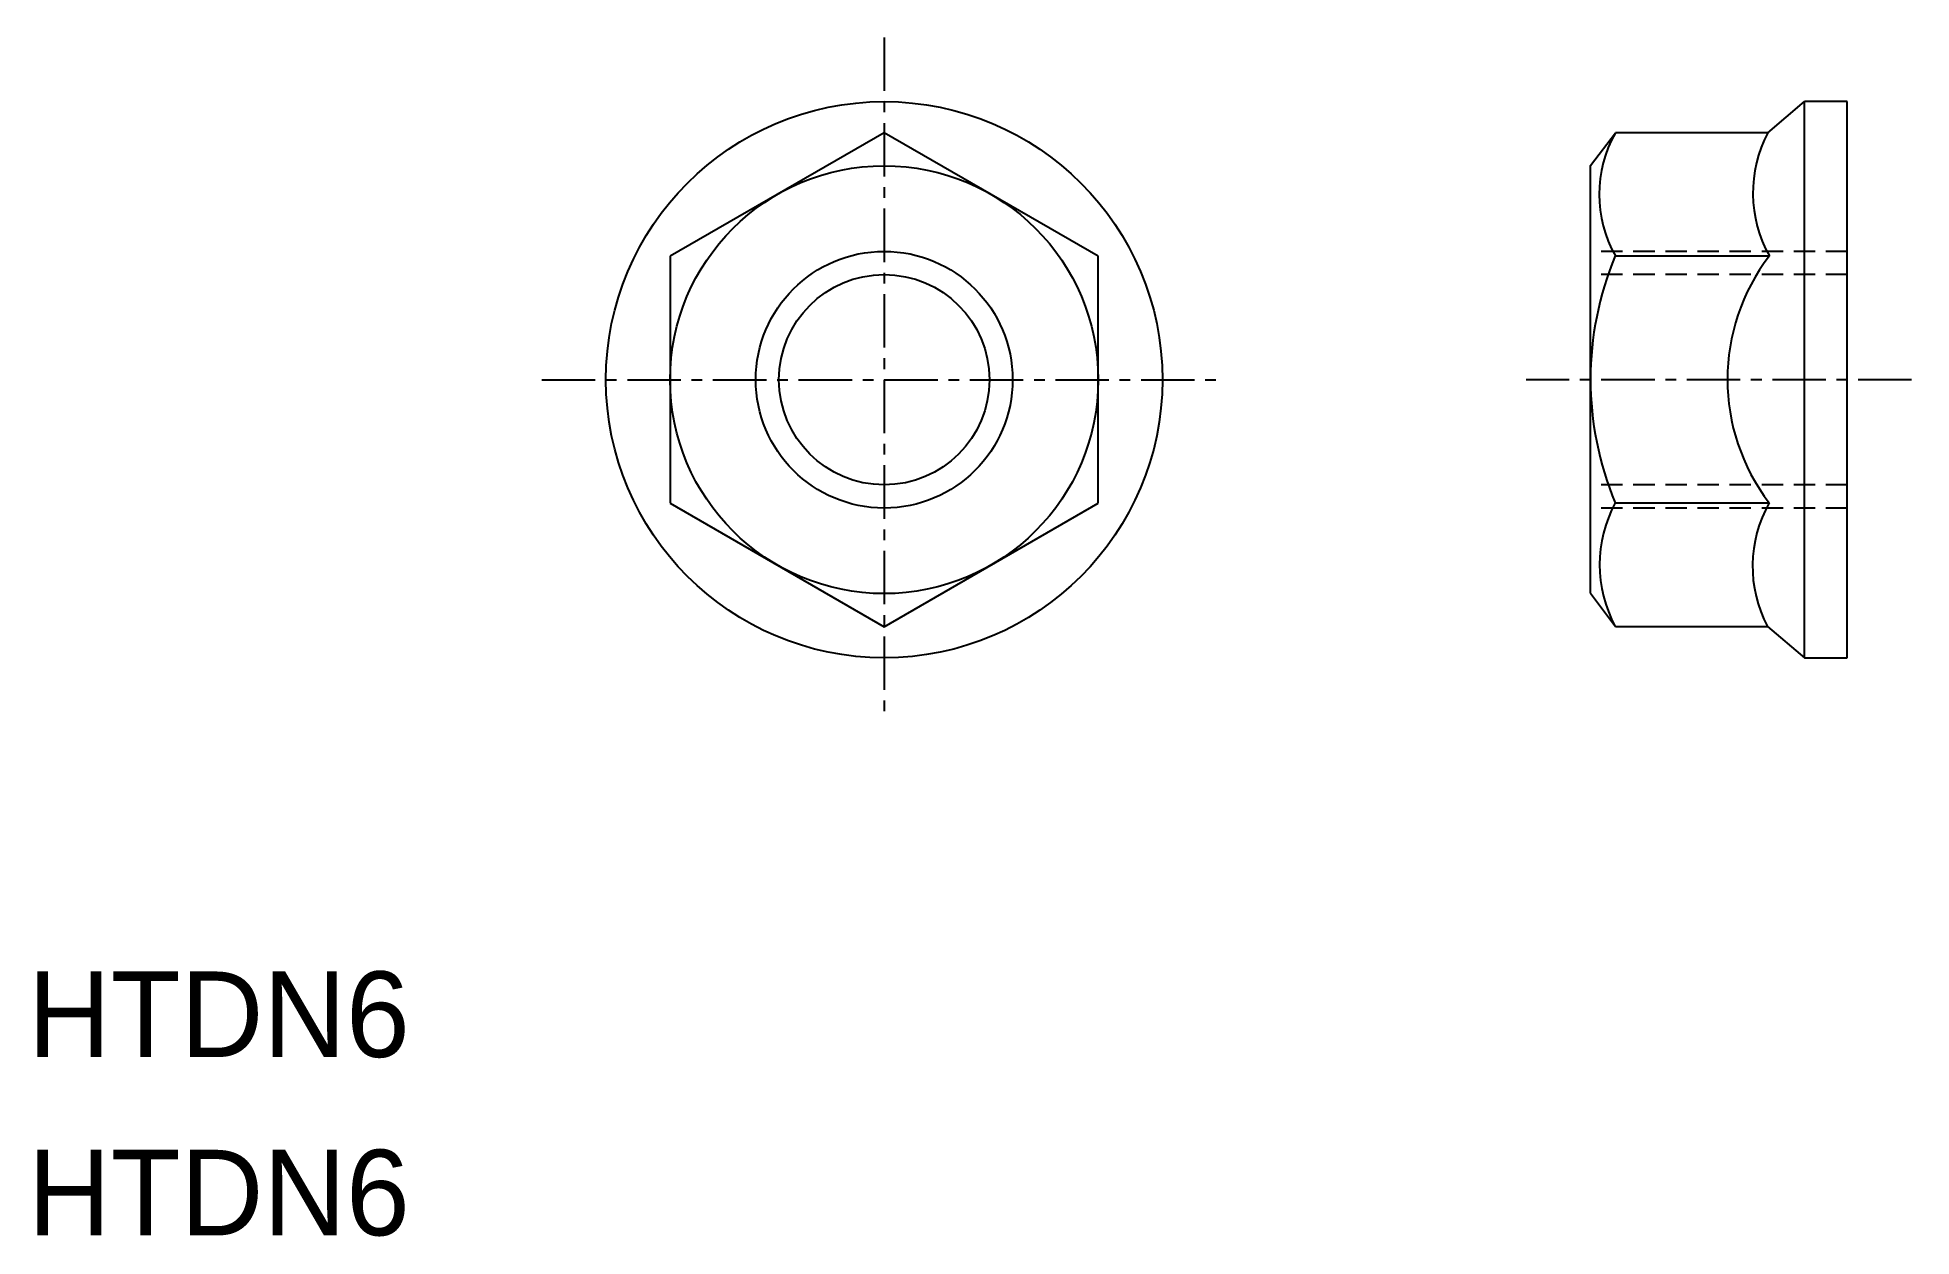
# Model space of a CAD drawing. Extents: x 0.2 to 44, y 0 to 28.
import ezdxf

# ---------------------------------------------------------------- set-up
doc = ezdxf.new("R2010")
doc.units = 0
doc.linetypes.add('CENTER', pattern=[2, 1.25, -0.25, 0.25, -0.25])
doc.linetypes.add('DASHED', pattern=[0.75, 0.5, -0.25])
doc.layers.get('0').update_dxf_attribs({"linetype": 'CONTINUOUS'})
doc.layers.add('CENTER', color=1, linetype='CENTER')

msp = doc.modelspace()

# ---------------------------------------------------------------- linework, layer by layer
at = {"color": 7, "linetype": 'CONTINUOUS'}
for p, q in [((40.645, 25.774), (41.499, 26.5)), ((41.499, 13.5), (41.499, 26.5)), ((42.5, 26.5), (41.499, 26.5)), ((42.5, 13.5), (42.5, 26.5)), ((20, 25.774), (15, 22.887)), ((25, 22.887), (20, 25.774)), ((36.5, 25.007), (37.081, 25.774)), ((40.645, 25.774), (37.081, 25.774)), ((36.5, 15.007), (36.5, 25.007)), ((15, 22.887), (15, 17.113)), ((25, 17.113), (25, 22.887)), ((37.081, 22.893), (40.678, 22.893)), ((41.499, 20.007), (41.499, 20.007)), ((15, 17.113), (20, 14.226)), ((20, 14.226), (25, 17.113)), ((37.081, 17.12), (40.676, 17.12)), ((41.499, 16.254), (41.499, 16.254)), ((36.5, 15.007), (37.081, 14.233)), ((37.081, 14.233), (40.633, 14.233)), ((40.633, 14.233), (41.499, 13.5)), ((41.499, 13.5), (42.5, 13.5))]:
    msp.add_line(p, q, dxfattribs=at)
at = {"color": 3, "linetype": 'DASHED'}
for p, q in [((42.5, 23), (36.5, 23)), ((42.5, 22.459), (36.5, 22.459)), ((42.5, 17.541), (36.5, 17.541)), ((42.5, 17), (36.5, 17))]:
    msp.add_line(p, q, dxfattribs=at)
at = {"color": 7, "linetype": 'CONTINUOUS'}
for radius in [6.5, 5, 2.458]:
    msp.add_circle((20, 20), radius, dxfattribs=at)
at = {"color": 3, "linetype": 'CONTINUOUS'}
msp.add_circle((20, 20), 3, dxfattribs=at)
at = {"color": 7, "linetype": 'CONTINUOUS'}
for centre, radius, start, end in [((39.66, 24.333), 2.954, 150.8254, 209.1746), ((43.307, 24.364), 3.012, 152.1021, 209.2342), ((43.967, 20.007), 7.467, 157.2577, 202.7422), ((44.449, 20.005), 4.749, 142.5487, 217.4103), ((39.735, 15.677), 3.022, 151.4676, 208.5327), ((43.299, 15.637), 3.013, 150.5175, 207.7754)]:
    msp.add_arc(centre, radius, start, end, dxfattribs=at)
at = {"layer": 'CENTER', "color": 1, "linetype": 'CENTER'}
for p, q in [((20, 28), (20, 12)), ((12, 20), (28, 20)), ((44, 20), (35, 20))]:
    msp.add_line(p, q, dxfattribs=at)

# ---------------------------------------------------------------- texts
at = {"color": 7, "linetype": 'CONTINUOUS'}
for p in [(0, 4.168), (0, 0)]:
    msp.add_text('HTDN6', height=2, dxfattribs=at).set_placement(p)

doc.saveas('drawing.dxf')
